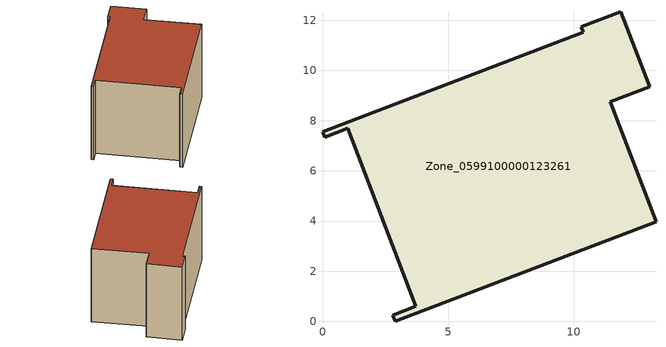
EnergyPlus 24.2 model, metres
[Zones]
Zone_0599100000123261
 floor ground (C_G): 0,7.55 10.39,11.53 10.31,11.74 11.89,12.34 13.03,9.35 11.46,8.75 13.29,3.98 2.89,0 2.8,0.24 3.72,0.6 1,7.69 0.08,7.34 z0
 wall outside (C_F): 13.03,9.35 11.89,12.34 10.31,11.74 10.39,11.53 0,7.55 0.08,7.34 1,7.69 3.72,0.6 2.8,0.24 2.89,0 13.29,3.98 11.46,8.75 13.03,9.35 z0:7.62
 roof outside (C_R): 10.39,11.53 0,7.55 0.08,7.34 1,7.69 3.72,0.6 2.8,0.24 2.89,0 13.29,3.98 11.46,8.75 13.03,9.35 11.89,12.34 10.31,11.74 z7.62
[BUILDING]
Pand.0599100000123261: North Axis=0; Terrain=City; Loads Convergence Tolerance Value=0.04; Temperature Convergence Tolerance Value=0.4; Solar Distribution=FullExterior; Maximum Number of Warmup Days=25; Minimum Number of Warmup Days=1
[Site:Location]
Rotterdam.The.Hague.AP_ZH_NLD Design_Conditions: Latitude=51.96; Longitude=4.45; Time Zone=1; Elevation=-4.5
[SITE:GROUNDTEMPERATURE:BUILDINGSURFACE]
18, 18, 18, 18, 18, 18, 18, 18, 18, 18, 18, 18
[MATERIAL] Thermal Absorptance=0.9; Solar Absorptance=0.7; Visible Absorptance=0.7
Name | Roughness | Thickness | Conductivity | Density | Specific Heat
G.TI.1946-1964 | MediumSmooth | 0.15 | 1 | 540 | 1210
F.TI.1946-1964 | Rough | 0.3 | 0.857143 | 1920 | 840
R.TI.1946-1964 | MediumRough | 0.2 | 0.277778 | 1500 | 1000
[CONSTRUCTION]
C_G: G.TI.1946-1964
C_F: F.TI.1946-1964
C_R: R.TI.1946-1964
[ZONE]
Zone_0599100000123261: Type=1; Multiplier=1; Ceiling Height=Autocalculate; Volume=Autocalculate; Floor Area=autocalculate; Part of Total Floor Area=Yes
[ZONEINFILTRATION:DESIGNFLOWRATE]
Infil_Zone_0599100000123261: Zone or ZoneList or Space or SpaceList=Zone_0599100000123261; Schedule=AlwaysOn; Design Flow Rate Calculation Method=Flow/Area; Flow Rate per Floor Area=0.003; Constant Term Coefficient=1; Temperature Term Coefficient=0; Velocity Term Coefficient=0; Velocity Squared Term Coefficient=0
[HVACTEMPLATE:ZONE:IDEALLOADSAIRSYSTEM]
Zone_0599100000123261: Maximum Heating Supply Air Temperature=50; Minimum Cooling Supply Air Temperature=13; Maximum Heating Supply Air Humidity Ratio=0.0156; Minimum Cooling Supply Air Humidity Ratio=0.0077; Heating Limit=NoLimit; Cooling Limit=NoLimit; Dehumidification Control Type=ConstantSensibleHeatRatio; Cooling Sensible Heat Ratio=0.7; Dehumidification Setpoint=60; Humidification Control Type=None; Humidification Setpoint=30; Outdoor Air Method=None; Outdoor Air Flow Rate per Person=0.00944; Outdoor Air Flow Rate per Zone Floor Area=0; Outdoor Air Flow Rate per Zone=0; Demand Controlled Ventilation Type=None; Outdoor Air Economizer Type=NoEconomizer; Heat Recovery Type=None; Sensible Heat Recovery Effectiveness=0.7; Latent Heat Recovery Effectiveness=0.65
[ZONECONTROL:THERMOSTAT]
ThermostatControl_Zone_0599100000123261: Zone or ZoneList=Zone_0599100000123261; Control Type Schedule=DualSetpointControlType; Control 1=Thermostat_Zone_0599100000123261; Temperature Difference Between Cutout And Setpoint=0
[THERMOSTATSETPOINT:DUALSETPOINT]
Thermostat_Zone_0599100000123261: Heating Setpoint Temperature Schedule=HeatingSetpoint_Zone_0599100000123261; Cooling Setpoint Temperature Schedule=CoolingSetpoint_Zone_0599100000123261
[SCHEDULE:COMPACT]
HeatingSetpoint_Zone_0599100000123261: Through: 12/31, For: AllDays, Until: 24:00, 21
CoolingSetpoint_Zone_0599100000123261: Through: 12/31, For: AllDays, Until: 24:00, 24
DualSetpointControlType: Through: 12/31, For: AllDays, Until: 24:00, 4
AlwaysOn: Through: 12/31, For: AllDays, Until: 24:00, 1
